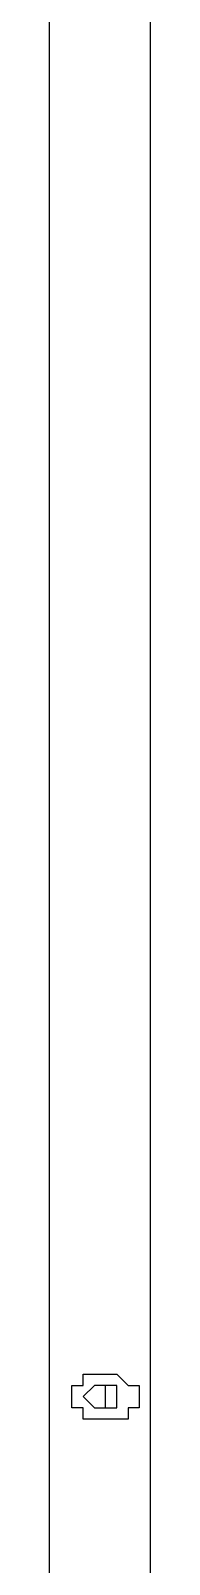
# Model space of a CAD drawing. Header units: millimetres. Extents: x 929 to 1725, y 58 to 532.
# Drawn here: x 1471.33 to 1472.38, y 106.1 to 122.17 of the extents above; entities that cross this region are included whole.
import ezdxf

# ---------------------------------------------------------------- set-up
doc = ezdxf.new("R2010")
doc.units = ezdxf.units.MM
doc.header["$MEASUREMENT"] = 0
doc.layers.add('TT-WIRE-EQPM', color=6, linetype='CONTINUOUS')

msp = doc.modelspace()

# ---------------------------------------------------------------- linework, layer by layer
at = {"layer": 'TT-WIRE-EQPM', "linetype": 'Continuous'}
for points in [[(1471.32949, 95.6874), (1471.32949, 135.59859)], [(1472.38286, 95.92148), (1472.38286, 135.48155)], [(1471.79766, 108.09381), (1471.9147, 108.09381), (1472.03174, 108.09381), (1472.14878, 107.97677), (1472.14878, 107.97677), (1472.14878, 107.97677), (1472.14878, 107.97677), (1472.14878, 107.97677), (1472.26582, 107.97677), (1472.26582, 107.85973), (1472.26582, 107.85973), (1472.26582, 107.74268), (1472.26582, 107.74268), (1472.14878, 107.74268), (1472.14878, 107.74268), (1472.14878, 107.74268), (1472.14878, 107.62564), (1472.03174, 107.62564), (1472.03174, 107.62564), (1471.9147, 107.62564), (1471.79766, 107.62564), (1471.68061, 107.62564), (1471.68061, 107.62564), (1471.68061, 107.62564), (1471.68061, 107.74268), (1471.56357, 107.74268), (1471.56357, 107.74268), (1471.56357, 107.74268), (1471.56357, 107.74268), (1471.56357, 107.85973), (1471.56357, 107.85973), (1471.56357, 107.85973), (1471.56357, 107.97677), (1471.68061, 107.97677), (1471.68061, 107.97677), (1471.68061, 108.09381), (1471.79766, 108.09381)], [(1472.03174, 107.85973), (1472.03174, 107.97677), (1472.03174, 107.97677), (1471.9147, 107.97677), (1471.9147, 107.97677), (1471.79766, 107.97677), (1471.79766, 107.97677), (1471.68061, 107.85973), (1471.68061, 107.85973), (1471.79766, 107.74268), (1471.79766, 107.74268), (1471.9147, 107.74268), (1472.03174, 107.74268), (1472.03174, 107.74268), (1472.03174, 107.85973)], [(1471.9147, 107.74268), (1471.9147, 107.97677)]]:
    msp.add_lwpolyline(points, dxfattribs=at)

doc.saveas('drawing.dxf')
